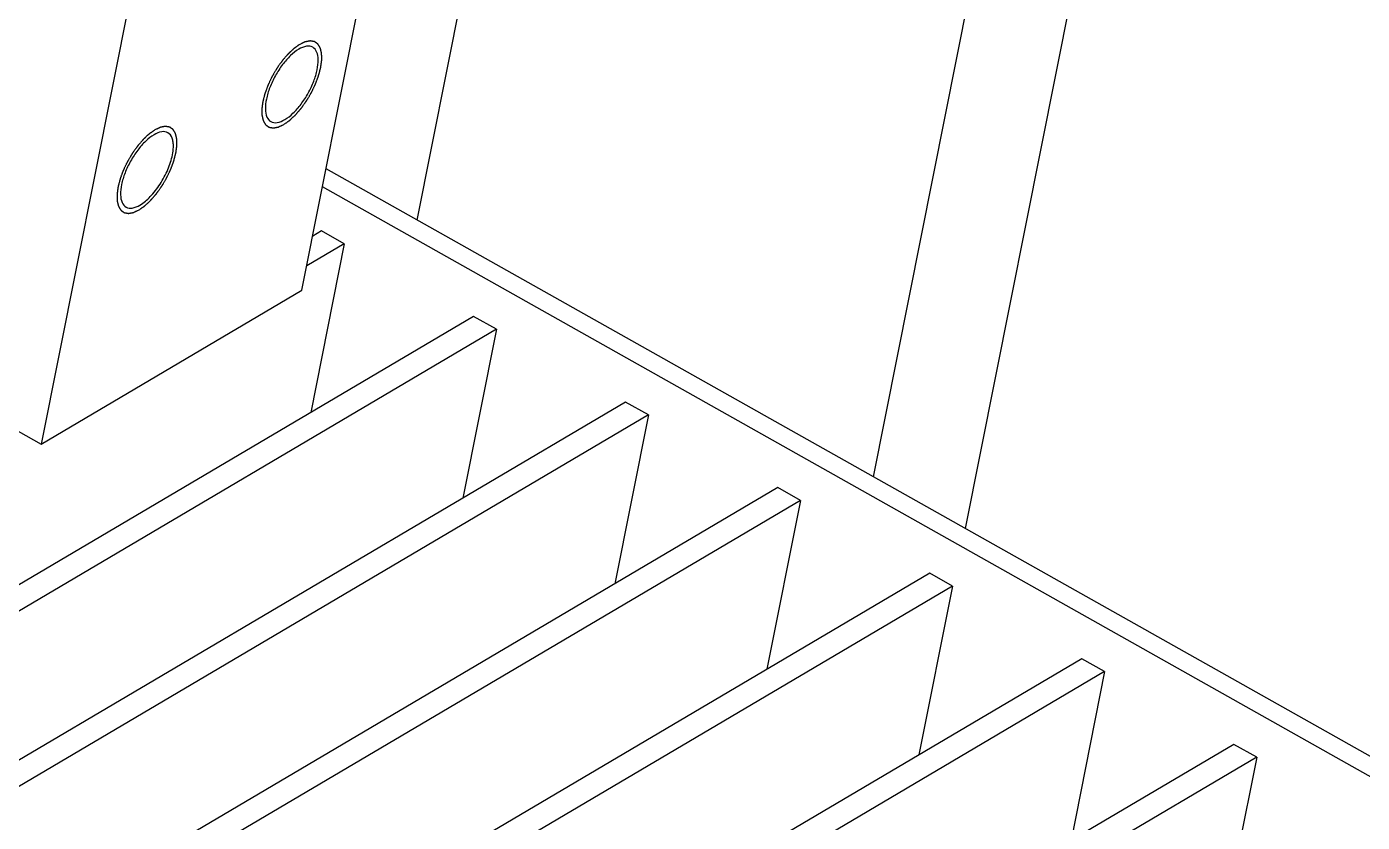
# Model space of a CAD drawing. Header units: inches. Extents: x -8900 to -5053, y -1814 to -15.
# Drawn here: x -5497.8 to -5325.5, y -384.9 to -282.3 of the extents above; entities that cross this region are included whole.
import ezdxf

# ---------------------------------------------------------------- set-up
doc = ezdxf.new("R2010")
doc.units = ezdxf.units.IN
doc.header["$LTSCALE"] = 2
doc.header["$MEASUREMENT"] = 0
doc.layers.add('02___PRT_ALL_AXES', color=7, linetype='Continuous')

msp = doc.modelspace()

# ---------------------------------------------------------------- linework, layer by layer
at = {"color": 7, "linetype": 'Continuous'}
for p, q in [((-5332.47, -124.43), (-5376.77, -347.01)), ((-5347.42, -133.24), (-5388.63, -340.34)), ((-5447.48, -307.24), (-5424.08, -189.67)), ((-5462.32, -316.29), (-5439.74, -202.82)), ((-5473.37, -222.65), (-5495.95, -336.12)), ((-5125.02, -488.59), (-5459.21, -300.65)), ((-5130.21, -488.26), (-5459.67, -302.97)), ((-5459.8, -308.63), (-5460.93, -309.3)), ((-5456.86, -310.29), (-5459.8, -308.63)), ((-5456.86, -310.29), (-5461.69, -313.14)), ((-5456.86, -310.29), (-5461.19, -332.05)), ((-5495.95, -336.12), (-5462.32, -316.29)), ((-5440.19, -319.66), (-5698.44, -471.93)), ((-5437.24, -321.32), (-5440.19, -319.66)), ((-5437.24, -321.32), (-5699.2, -475.77)), ((-5437.24, -321.32), (-5441.57, -343.08)), ((-5515.56, -325.09), (-5495.95, -336.12)), ((-5420.57, -330.7), (-5695.07, -492.54)), ((-5417.63, -332.35), (-5420.57, -330.7)), ((-5417.63, -332.35), (-5692.12, -494.19)), ((-5417.63, -332.35), (-5421.96, -354.11)), ((-5400.95, -341.73), (-5675.45, -503.57)), ((-5398.01, -343.38), (-5400.95, -341.73)), ((-5398.01, -343.38), (-5672.51, -505.22)), ((-5398.01, -343.38), (-5402.34, -365.14)), ((-5381.34, -352.76), (-5655.83, -514.6)), ((-5378.4, -354.41), (-5381.34, -352.76)), ((-5378.4, -354.41), (-5652.89, -516.26)), ((-5378.4, -354.41), (-5382.73, -376.17)), ((-5361.72, -363.79), (-5636.22, -525.63)), ((-5358.78, -365.45), (-5361.72, -363.79)), ((-5358.78, -365.45), (-5633.28, -527.29)), ((-5358.78, -365.45), (-5363.11, -387.21)), ((-5342.11, -374.82), (-5616.6, -536.66)), ((-5339.16, -376.48), (-5342.11, -374.82)), ((-5339.16, -376.48), (-5613.66, -538.32)), ((-5339.16, -376.48), (-5343.49, -398.24))]:
    msp.add_line(p, q, dxfattribs=at)
at = {"color": 2, "linetype": 'Continuous'}
for points in [[(-5464.66, -294.91), (-5464.6, -294.86), (-5464.51, -294.8), (-5464.38, -294.71), (-5464.29, -294.65), (-5464.21, -294.59), (-5464.15, -294.55), (-5464.1, -294.51), (-5464.06, -294.48), (-5464.02, -294.45), (-5463.99, -294.43), (-5463.97, -294.42), (-5463.95, -294.41), (-5463.94, -294.4), (-5463.93, -294.39), (-5463.92, -294.39), (-5463.92, -294.38), (-5463.92, -294.38), (-5463.91, -294.38), (-5463.91, -294.38), (-5463.9, -294.37), (-5463.89, -294.36), (-5463.88, -294.35), (-5463.87, -294.33), (-5463.85, -294.32), (-5463.81, -294.29), (-5463.78, -294.25), (-5463.73, -294.21), (-5463.68, -294.16), (-5463.62, -294.1), (-5463.54, -294.03), (-5463.46, -293.96), (-5463.4, -293.9), (-5463.35, -293.86), (-5463.3, -293.81), (-5463.26, -293.78), (-5463.23, -293.75), (-5463.21, -293.73), (-5463.2, -293.71), (-5463.18, -293.7), (-5463.17, -293.69), (-5463.17, -293.69), (-5463.16, -293.68), (-5463.16, -293.68), (-5463.16, -293.68), (-5463.15, -293.67), (-5463.15, -293.66), (-5463.14, -293.65), (-5463.13, -293.64), (-5463.11, -293.62), (-5463.09, -293.6), (-5463.06, -293.56), (-5463.02, -293.52), (-5462.98, -293.47), (-5462.93, -293.41), (-5462.87, -293.34), (-5462.79, -293.25), (-5462.72, -293.17), (-5462.65, -293.09), (-5462.61, -293.04), (-5462.56, -292.99), (-5462.52, -292.94), (-5462.49, -292.91), (-5462.47, -292.89), (-5462.46, -292.87), (-5462.45, -292.85), (-5462.44, -292.84), (-5462.43, -292.83), (-5462.42, -292.83), (-5462.42, -292.82), (-5462.41, -292.81), (-5462.4, -292.8), (-5462.39, -292.78), (-5462.38, -292.76), (-5462.36, -292.74), (-5462.33, -292.69), (-5462.29, -292.64), (-5462.25, -292.58), (-5462.2, -292.52), (-5462.14, -292.44), (-5462.07, -292.33), (-5461.98, -292.21), (-5461.91, -292.11), (-5461.85, -292.03), (-5461.81, -291.97), (-5461.79, -291.93), (-5461.76, -291.9), (-5461.75, -291.88), (-5461.73, -291.86), (-5461.73, -291.85), (-5461.72, -291.84), (-5461.71, -291.83), (-5461.71, -291.82), (-5461.7, -291.8), (-5461.68, -291.77), (-5461.66, -291.74), (-5461.64, -291.7), (-5461.6, -291.64), (-5461.55, -291.56), (-5461.49, -291.45), (-5461.41, -291.31), (-5461.33, -291.18), (-5461.27, -291.07), (-5461.22, -290.99), (-5461.19, -290.93), (-5461.16, -290.89), (-5461.14, -290.86), (-5461.12, -290.83), (-5461.11, -290.81), (-5461.11, -290.8), (-5461.1, -290.79), (-5461.1, -290.78), (-5461.09, -290.77), (-5461.08, -290.75), (-5461.07, -290.72), (-5461.05, -290.69), (-5461.03, -290.64), (-5461, -290.58), (-5460.96, -290.49), (-5460.91, -290.38), (-5460.84, -290.24), (-5460.78, -290.11), (-5460.72, -289.99), (-5460.68, -289.9), (-5460.65, -289.85), (-5460.63, -289.8), (-5460.61, -289.77), (-5460.6, -289.74), (-5460.59, -289.72), (-5460.58, -289.71), (-5460.58, -289.7), (-5460.58, -289.69), (-5460.57, -289.68), (-5460.57, -289.66), (-5460.56, -289.63), (-5460.54, -289.6), (-5460.53, -289.55), (-5460.5, -289.5), (-5460.47, -289.4), (-5460.43, -289.29), (-5460.38, -289.15), (-5460.34, -289.04), (-5460.3, -288.95), (-5460.28, -288.88), (-5460.25, -288.81), (-5460.23, -288.76), (-5460.21, -288.71), (-5460.2, -288.68), (-5460.19, -288.65), (-5460.18, -288.63), (-5460.18, -288.62), (-5460.18, -288.61), (-5460.17, -288.6), (-5460.17, -288.59), (-5460.17, -288.57), (-5460.16, -288.54), (-5460.15, -288.51), (-5460.14, -288.47), (-5460.12, -288.41), (-5460.11, -288.35), (-5460.09, -288.28), (-5460.07, -288.19), (-5460.04, -288.08), (-5460.01, -287.97), (-5459.99, -287.88), (-5459.97, -287.81), (-5459.95, -287.75), (-5459.94, -287.69), (-5459.93, -287.65), (-5459.92, -287.62), (-5459.91, -287.6), (-5459.91, -287.58), (-5459.9, -287.57), (-5459.9, -287.56), (-5459.9, -287.55), (-5459.9, -287.55), (-5459.9, -287.54), (-5459.9, -287.54), (-5459.9, -287.53), (-5459.9, -287.52), (-5459.89, -287.5), (-5459.89, -287.48), (-5459.89, -287.46), (-5459.88, -287.42), (-5459.88, -287.37), (-5459.87, -287.31), (-5459.86, -287.25), (-5459.85, -287.17), (-5459.84, -287.07), (-5459.82, -286.97), (-5459.81, -286.89), (-5459.8, -286.83), (-5459.8, -286.77), (-5459.79, -286.72), (-5459.78, -286.68), (-5459.78, -286.65), (-5459.78, -286.63), (-5459.78, -286.62), (-5459.77, -286.61), (-5459.77, -286.6), (-5459.77, -286.59), (-5459.77, -286.59), (-5459.77, -286.58), (-5459.77, -286.58), (-5459.77, -286.57), (-5459.77, -286.56), (-5459.77, -286.55), (-5459.77, -286.53), (-5459.77, -286.51), (-5459.77, -286.47), (-5459.77, -286.43), (-5459.78, -286.38), (-5459.78, -286.33), (-5459.78, -286.26), (-5459.78, -286.17), (-5459.78, -286.08), (-5459.78, -286.01), (-5459.79, -285.96), (-5459.79, -285.91), (-5459.79, -285.86), (-5459.79, -285.83), (-5459.79, -285.81), (-5459.79, -285.79), (-5459.79, -285.77), (-5459.79, -285.76), (-5459.79, -285.76), (-5459.79, -285.75), (-5459.79, -285.75), (-5459.79, -285.75), (-5459.79, -285.74), (-5459.79, -285.74), (-5459.8, -285.73), (-5459.8, -285.72), (-5459.8, -285.7), (-5459.81, -285.68), (-5459.81, -285.66), (-5459.82, -285.62), (-5459.83, -285.58), (-5459.84, -285.53), (-5459.86, -285.48), (-5459.87, -285.41), (-5459.89, -285.33), (-5459.9, -285.28), (-5459.91, -285.23), (-5459.92, -285.19), (-5459.93, -285.15), (-5459.94, -285.13), (-5459.94, -285.11), (-5459.95, -285.09), (-5459.95, -285.08), (-5459.95, -285.07), (-5459.95, -285.07), (-5459.96, -285.06), (-5459.96, -285.06), (-5459.96, -285.06), (-5459.96, -285.06), (-5459.96, -285.05), (-5459.97, -285.05), (-5459.97, -285.04), (-5459.98, -285.03), (-5459.98, -285.01), (-5460, -284.99), (-5460.01, -284.96), (-5460.03, -284.93), (-5460.05, -284.9), (-5460.08, -284.86), (-5460.11, -284.8), (-5460.14, -284.75), (-5460.17, -284.71), (-5460.19, -284.67), (-5460.21, -284.64), (-5460.23, -284.62), (-5460.24, -284.59), (-5460.25, -284.58), (-5460.25, -284.57), (-5460.26, -284.56), (-5460.26, -284.56), (-5460.27, -284.55), (-5460.27, -284.55), (-5460.27, -284.55), (-5460.27, -284.54), (-5460.27, -284.54), (-5460.28, -284.54), (-5460.28, -284.54), (-5460.29, -284.53), (-5460.3, -284.53), (-5460.31, -284.52), (-5460.33, -284.5), (-5460.35, -284.49), (-5460.38, -284.47), (-5460.4, -284.45), (-5460.44, -284.42), (-5460.49, -284.39), (-5460.53, -284.36), (-5460.57, -284.33), (-5460.6, -284.32), (-5460.62, -284.3), (-5460.65, -284.28), (-5460.66, -284.27), (-5460.67, -284.26), (-5460.68, -284.25), (-5460.69, -284.25), (-5460.7, -284.24), (-5460.7, -284.24), (-5460.7, -284.24), (-5460.7, -284.24), (-5460.71, -284.24), (-5460.71, -284.24), (-5460.71, -284.24), (-5460.72, -284.24), (-5460.73, -284.23), (-5460.74, -284.23), (-5460.76, -284.23), (-5460.78, -284.23), (-5460.81, -284.22), (-5460.84, -284.21), (-5460.88, -284.21), (-5460.92, -284.2), (-5460.98, -284.19), (-5461.04, -284.18), (-5461.08, -284.17), (-5461.12, -284.17), (-5461.15, -284.16), (-5461.18, -284.16), (-5461.2, -284.15), (-5461.22, -284.15), (-5461.23, -284.15), (-5461.24, -284.15), (-5461.24, -284.14), (-5461.25, -284.14), (-5461.25, -284.14), (-5461.25, -284.14), (-5461.25, -284.14), (-5461.26, -284.14), (-5461.26, -284.14), (-5461.27, -284.15), (-5461.28, -284.15), (-5461.3, -284.15), (-5461.31, -284.15), (-5461.34, -284.16), (-5461.37, -284.16), (-5461.41, -284.17), (-5461.45, -284.18), (-5461.51, -284.19), (-5461.57, -284.2), (-5461.64, -284.21), (-5461.69, -284.22), (-5461.73, -284.23), (-5461.77, -284.24), (-5461.8, -284.24), (-5461.83, -284.25), (-5461.85, -284.25), (-5461.86, -284.25), (-5461.87, -284.26), (-5461.88, -284.26), (-5461.89, -284.26), (-5461.89, -284.26), (-5461.89, -284.26), (-5461.89, -284.26), (-5461.9, -284.26), (-5461.9, -284.27), (-5461.91, -284.27), (-5461.92, -284.27), (-5461.94, -284.28), (-5461.96, -284.29), (-5461.99, -284.3), (-5462.03, -284.32), (-5462.07, -284.34), (-5462.12, -284.36), (-5462.18, -284.39), (-5462.25, -284.43), (-5462.34, -284.47), (-5462.46, -284.52), (-5462.55, -284.57), (-5462.61, -284.59)], [(-5462.61, -284.59), (-5462.67, -284.64), (-5462.76, -284.7), (-5462.89, -284.79), (-5462.98, -284.86), (-5463.06, -284.91), (-5463.12, -284.95), (-5463.17, -284.99), (-5463.21, -285.02), (-5463.25, -285.05), (-5463.28, -285.07), (-5463.3, -285.08), (-5463.32, -285.09), (-5463.33, -285.1), (-5463.34, -285.11), (-5463.35, -285.11), (-5463.35, -285.12), (-5463.35, -285.12), (-5463.36, -285.12), (-5463.36, -285.13), (-5463.37, -285.13), (-5463.38, -285.14), (-5463.39, -285.15), (-5463.41, -285.17), (-5463.43, -285.18), (-5463.46, -285.21), (-5463.5, -285.25), (-5463.54, -285.29), (-5463.59, -285.34), (-5463.65, -285.4), (-5463.73, -285.47), (-5463.81, -285.54), (-5463.87, -285.6), (-5463.92, -285.65), (-5463.97, -285.69), (-5464.01, -285.73), (-5464.04, -285.76), (-5464.06, -285.77), (-5464.08, -285.79), (-5464.09, -285.8), (-5464.1, -285.81), (-5464.1, -285.82), (-5464.11, -285.82), (-5464.11, -285.82), (-5464.11, -285.82), (-5464.12, -285.83), (-5464.12, -285.84), (-5464.13, -285.85), (-5464.15, -285.86), (-5464.16, -285.88), (-5464.18, -285.9), (-5464.21, -285.94), (-5464.25, -285.98), (-5464.3, -286.03), (-5464.34, -286.09), (-5464.4, -286.16), (-5464.48, -286.25), (-5464.56, -286.34), (-5464.62, -286.41), (-5464.66, -286.46), (-5464.71, -286.51), (-5464.75, -286.56), (-5464.78, -286.59), (-5464.8, -286.62), (-5464.81, -286.63), (-5464.83, -286.65), (-5464.84, -286.66), (-5464.84, -286.67), (-5464.85, -286.67), (-5464.85, -286.68), (-5464.86, -286.69), (-5464.87, -286.7), (-5464.88, -286.72), (-5464.9, -286.74), (-5464.91, -286.77), (-5464.94, -286.81), (-5464.98, -286.86), (-5465.02, -286.92), (-5465.07, -286.98), (-5465.13, -287.06), (-5465.2, -287.17), (-5465.29, -287.29), (-5465.36, -287.39), (-5465.42, -287.48), (-5465.46, -287.53), (-5465.49, -287.57), (-5465.51, -287.6), (-5465.53, -287.63), (-5465.54, -287.64), (-5465.55, -287.65), (-5465.55, -287.66), (-5465.56, -287.67), (-5465.56, -287.68), (-5465.57, -287.7), (-5465.59, -287.73), (-5465.61, -287.76), (-5465.64, -287.8), (-5465.67, -287.86), (-5465.72, -287.95), (-5465.78, -288.06), (-5465.86, -288.19), (-5465.94, -288.32), (-5466, -288.43), (-5466.05, -288.51), (-5466.09, -288.57), (-5466.11, -288.61), (-5466.13, -288.65), (-5466.15, -288.67), (-5466.16, -288.69), (-5466.16, -288.7), (-5466.17, -288.71), (-5466.17, -288.72), (-5466.18, -288.73), (-5466.19, -288.75), (-5466.2, -288.78), (-5466.22, -288.81), (-5466.24, -288.86), (-5466.27, -288.92), (-5466.31, -289.01), (-5466.36, -289.12), (-5466.43, -289.26), (-5466.5, -289.39), (-5466.55, -289.51), (-5466.59, -289.6), (-5466.62, -289.65), (-5466.64, -289.7), (-5466.66, -289.73), (-5466.67, -289.76), (-5466.68, -289.78), (-5466.69, -289.79), (-5466.69, -289.8), (-5466.69, -289.81), (-5466.7, -289.82), (-5466.71, -289.84), (-5466.72, -289.87), (-5466.73, -289.9), (-5466.75, -289.95), (-5466.77, -290.01), (-5466.8, -290.1), (-5466.84, -290.21), (-5466.89, -290.35), (-5466.94, -290.46), (-5466.97, -290.55), (-5466.99, -290.62), (-5467.02, -290.69), (-5467.04, -290.74), (-5467.06, -290.79), (-5467.07, -290.82), (-5467.08, -290.85), (-5467.09, -290.87), (-5467.09, -290.88), (-5467.1, -290.89), (-5467.1, -290.9), (-5467.1, -290.91), (-5467.11, -290.93), (-5467.11, -290.96), (-5467.12, -290.99), (-5467.13, -291.03), (-5467.15, -291.09), (-5467.16, -291.16), (-5467.18, -291.22), (-5467.2, -291.31), (-5467.23, -291.42), (-5467.26, -291.53), (-5467.29, -291.62), (-5467.3, -291.69), (-5467.32, -291.75), (-5467.33, -291.81), (-5467.35, -291.85), (-5467.35, -291.88), (-5467.36, -291.9), (-5467.36, -291.92), (-5467.37, -291.93), (-5467.37, -291.94), (-5467.37, -291.95), (-5467.37, -291.95), (-5467.37, -291.96), (-5467.37, -291.96), (-5467.37, -291.97), (-5467.38, -291.98), (-5467.38, -292), (-5467.38, -292.02), (-5467.38, -292.04), (-5467.39, -292.08), (-5467.4, -292.13), (-5467.4, -292.19), (-5467.41, -292.25), (-5467.42, -292.33), (-5467.44, -292.43), (-5467.45, -292.53), (-5467.46, -292.61), (-5467.47, -292.67), (-5467.48, -292.73), (-5467.48, -292.78), (-5467.49, -292.82), (-5467.49, -292.85), (-5467.49, -292.87), (-5467.5, -292.88), (-5467.5, -292.9), (-5467.5, -292.9), (-5467.5, -292.91), (-5467.5, -292.91), (-5467.5, -292.92), (-5467.5, -292.92), (-5467.5, -292.93), (-5467.5, -292.94), (-5467.5, -292.95), (-5467.5, -292.97), (-5467.5, -292.99), (-5467.5, -293.03), (-5467.5, -293.07), (-5467.5, -293.12), (-5467.49, -293.18), (-5467.49, -293.25), (-5467.49, -293.33), (-5467.49, -293.42), (-5467.49, -293.49), (-5467.49, -293.54), (-5467.48, -293.6), (-5467.48, -293.64), (-5467.48, -293.67), (-5467.48, -293.7), (-5467.48, -293.71), (-5467.48, -293.73), (-5467.48, -293.74), (-5467.48, -293.75), (-5467.48, -293.75), (-5467.48, -293.75), (-5467.48, -293.76), (-5467.48, -293.76), (-5467.48, -293.77), (-5467.48, -293.77), (-5467.47, -293.79), (-5467.47, -293.8), (-5467.47, -293.82), (-5467.46, -293.85), (-5467.45, -293.88), (-5467.44, -293.92), (-5467.43, -293.97), (-5467.42, -294.02), (-5467.4, -294.1), (-5467.38, -294.17), (-5467.37, -294.23), (-5467.36, -294.27), (-5467.35, -294.31), (-5467.34, -294.35), (-5467.33, -294.38), (-5467.33, -294.39), (-5467.32, -294.41), (-5467.32, -294.42), (-5467.32, -294.43), (-5467.32, -294.43), (-5467.32, -294.44), (-5467.32, -294.44), (-5467.31, -294.44), (-5467.31, -294.44), (-5467.31, -294.45), (-5467.31, -294.46), (-5467.3, -294.46), (-5467.29, -294.47), (-5467.29, -294.49), (-5467.27, -294.51), (-5467.26, -294.54), (-5467.24, -294.57), (-5467.22, -294.6), (-5467.19, -294.64), (-5467.16, -294.7), (-5467.13, -294.75), (-5467.1, -294.79), (-5467.08, -294.83), (-5467.06, -294.86), (-5467.05, -294.89), (-5467.03, -294.91), (-5467.02, -294.92), (-5467.02, -294.93), (-5467.01, -294.94), (-5467.01, -294.95), (-5467.01, -294.95), (-5467, -294.95), (-5467, -294.96), (-5467, -294.96), (-5467, -294.96), (-5467, -294.96), (-5466.99, -294.97), (-5466.98, -294.97), (-5466.97, -294.98), (-5466.96, -294.98), (-5466.94, -295), (-5466.92, -295.01), (-5466.89, -295.03), (-5466.87, -295.05), (-5466.83, -295.08), (-5466.79, -295.11), (-5466.74, -295.14), (-5466.7, -295.17), (-5466.68, -295.19), (-5466.65, -295.2), (-5466.63, -295.22), (-5466.61, -295.23), (-5466.6, -295.24), (-5466.59, -295.25), (-5466.58, -295.25), (-5466.58, -295.26), (-5466.57, -295.26), (-5466.57, -295.26), (-5466.57, -295.26), (-5466.57, -295.26), (-5466.56, -295.26), (-5466.56, -295.26), (-5466.55, -295.27), (-5466.54, -295.27), (-5466.53, -295.27), (-5466.52, -295.27), (-5466.49, -295.28), (-5466.46, -295.28), (-5466.43, -295.29), (-5466.4, -295.29), (-5466.35, -295.3), (-5466.29, -295.31), (-5466.24, -295.32), (-5466.19, -295.33), (-5466.16, -295.33), (-5466.12, -295.34), (-5466.09, -295.35), (-5466.07, -295.35), (-5466.06, -295.35), (-5466.04, -295.35), (-5466.04, -295.36), (-5466.03, -295.36), (-5466.02, -295.36), (-5466.02, -295.36), (-5466.02, -295.36), (-5466.02, -295.36), (-5466.01, -295.36), (-5466.01, -295.36), (-5466, -295.36), (-5465.99, -295.35), (-5465.98, -295.35), (-5465.96, -295.35), (-5465.93, -295.34), (-5465.9, -295.34), (-5465.86, -295.33), (-5465.82, -295.32), (-5465.77, -295.31), (-5465.7, -295.3), (-5465.63, -295.29), (-5465.58, -295.28), (-5465.54, -295.27), (-5465.5, -295.26), (-5465.47, -295.26), (-5465.44, -295.25), (-5465.42, -295.25), (-5465.41, -295.25), (-5465.4, -295.25), (-5465.39, -295.24), (-5465.39, -295.24), (-5465.38, -295.24), (-5465.38, -295.24), (-5465.38, -295.24), (-5465.37, -295.24), (-5465.37, -295.24), (-5465.36, -295.23), (-5465.35, -295.23), (-5465.33, -295.22), (-5465.31, -295.21), (-5465.28, -295.2), (-5465.25, -295.18), (-5465.2, -295.16), (-5465.16, -295.14), (-5465.1, -295.11), (-5465.02, -295.08), (-5464.93, -295.03), (-5464.81, -294.98), (-5464.72, -294.94), (-5464.66, -294.91)], [(-5481.29, -295.61), (-5481.35, -295.65), (-5481.45, -295.72), (-5481.57, -295.8), (-5481.66, -295.87), (-5481.74, -295.93), (-5481.8, -295.97), (-5481.85, -296), (-5481.9, -296.03), (-5481.94, -296.06), (-5481.97, -296.08), (-5481.99, -296.1), (-5482, -296.11), (-5482.01, -296.12), (-5482.02, -296.12), (-5482.03, -296.13), (-5482.03, -296.13), (-5482.04, -296.13), (-5482.04, -296.14), (-5482.04, -296.14), (-5482.05, -296.15), (-5482.06, -296.16), (-5482.07, -296.17), (-5482.09, -296.18), (-5482.11, -296.2), (-5482.14, -296.23), (-5482.18, -296.27), (-5482.23, -296.31), (-5482.27, -296.35), (-5482.34, -296.41), (-5482.41, -296.48), (-5482.49, -296.56), (-5482.56, -296.62), (-5482.6, -296.66), (-5482.65, -296.7), (-5482.69, -296.74), (-5482.72, -296.77), (-5482.74, -296.79), (-5482.76, -296.8), (-5482.77, -296.81), (-5482.78, -296.82), (-5482.79, -296.83), (-5482.79, -296.83), (-5482.79, -296.84), (-5482.79, -296.84), (-5482.8, -296.84), (-5482.81, -296.85), (-5482.82, -296.86), (-5482.83, -296.88), (-5482.84, -296.89), (-5482.86, -296.92), (-5482.89, -296.95), (-5482.93, -297), (-5482.98, -297.05), (-5483.02, -297.1), (-5483.08, -297.17), (-5483.16, -297.26), (-5483.24, -297.35), (-5483.3, -297.42), (-5483.35, -297.48), (-5483.39, -297.53), (-5483.43, -297.57), (-5483.46, -297.61), (-5483.48, -297.63), (-5483.5, -297.65), (-5483.51, -297.66), (-5483.52, -297.67), (-5483.52, -297.68), (-5483.53, -297.69), (-5483.54, -297.7), (-5483.54, -297.71), (-5483.55, -297.72), (-5483.56, -297.73), (-5483.58, -297.76), (-5483.6, -297.78), (-5483.63, -297.82), (-5483.66, -297.87), (-5483.71, -297.94), (-5483.75, -298), (-5483.81, -298.08), (-5483.88, -298.18), (-5483.97, -298.31), (-5484.04, -298.41), (-5484.1, -298.49), (-5484.14, -298.54), (-5484.17, -298.58), (-5484.19, -298.61), (-5484.21, -298.64), (-5484.22, -298.66), (-5484.23, -298.67), (-5484.23, -298.68), (-5484.24, -298.68), (-5484.24, -298.69), (-5484.26, -298.71), (-5484.27, -298.74), (-5484.29, -298.77), (-5484.32, -298.82), (-5484.35, -298.87), (-5484.4, -298.96), (-5484.46, -299.07), (-5484.54, -299.2), (-5484.62, -299.33), (-5484.68, -299.44), (-5484.74, -299.53), (-5484.77, -299.58), (-5484.79, -299.63), (-5484.81, -299.66), (-5484.83, -299.69), (-5484.84, -299.71), (-5484.85, -299.72), (-5484.85, -299.73), (-5484.86, -299.74), (-5484.86, -299.75), (-5484.87, -299.77), (-5484.88, -299.79), (-5484.9, -299.83), (-5484.92, -299.87), (-5484.95, -299.93), (-5484.99, -300.02), (-5485.05, -300.14), (-5485.11, -300.27), (-5485.18, -300.41), (-5485.23, -300.52), (-5485.27, -300.61), (-5485.3, -300.67), (-5485.32, -300.71), (-5485.34, -300.75), (-5485.35, -300.78), (-5485.36, -300.8), (-5485.37, -300.81), (-5485.37, -300.82), (-5485.38, -300.83), (-5485.38, -300.84), (-5485.39, -300.86), (-5485.4, -300.88), (-5485.41, -300.92), (-5485.43, -300.96), (-5485.45, -301.02), (-5485.48, -301.11), (-5485.52, -301.22), (-5485.57, -301.36), (-5485.62, -301.47), (-5485.65, -301.57), (-5485.68, -301.63), (-5485.7, -301.7), (-5485.72, -301.76), (-5485.74, -301.8), (-5485.75, -301.84), (-5485.76, -301.87), (-5485.77, -301.89), (-5485.77, -301.9), (-5485.78, -301.91), (-5485.78, -301.91), (-5485.78, -301.92), (-5485.79, -301.94), (-5485.79, -301.97), (-5485.8, -302), (-5485.81, -302.05), (-5485.83, -302.1), (-5485.85, -302.17), (-5485.86, -302.24), (-5485.89, -302.33), (-5485.92, -302.44), (-5485.94, -302.55), (-5485.97, -302.64), (-5485.98, -302.7), (-5486, -302.77), (-5486.02, -302.82), (-5486.03, -302.87), (-5486.03, -302.9), (-5486.04, -302.92), (-5486.04, -302.93), (-5486.05, -302.95), (-5486.05, -302.96), (-5486.05, -302.96), (-5486.05, -302.97), (-5486.05, -302.97), (-5486.05, -302.98), (-5486.06, -302.99), (-5486.06, -303), (-5486.06, -303.01), (-5486.06, -303.03), (-5486.07, -303.06), (-5486.07, -303.1), (-5486.08, -303.15), (-5486.09, -303.21), (-5486.09, -303.27), (-5486.1, -303.35), (-5486.12, -303.45), (-5486.13, -303.55), (-5486.14, -303.63), (-5486.15, -303.69), (-5486.16, -303.75), (-5486.16, -303.8), (-5486.17, -303.84), (-5486.17, -303.86), (-5486.18, -303.88), (-5486.18, -303.9), (-5486.18, -303.91), (-5486.18, -303.92), (-5486.18, -303.92), (-5486.18, -303.93), (-5486.18, -303.93), (-5486.18, -303.94), (-5486.18, -303.94), (-5486.18, -303.95), (-5486.18, -303.97), (-5486.18, -303.98), (-5486.18, -304.01), (-5486.18, -304.04), (-5486.18, -304.09), (-5486.18, -304.14), (-5486.18, -304.19), (-5486.17, -304.26), (-5486.17, -304.35), (-5486.17, -304.44), (-5486.17, -304.51), (-5486.17, -304.56), (-5486.17, -304.61), (-5486.17, -304.65), (-5486.16, -304.69), (-5486.16, -304.71), (-5486.16, -304.73), (-5486.16, -304.74), (-5486.16, -304.75), (-5486.16, -304.76), (-5486.16, -304.76), (-5486.16, -304.77), (-5486.16, -304.77), (-5486.16, -304.77), (-5486.16, -304.78), (-5486.16, -304.79), (-5486.15, -304.8), (-5486.15, -304.81), (-5486.15, -304.83), (-5486.14, -304.86), (-5486.13, -304.9), (-5486.12, -304.94), (-5486.11, -304.98), (-5486.1, -305.04), (-5486.08, -305.11), (-5486.06, -305.18), (-5486.05, -305.24), (-5486.04, -305.28), (-5486.03, -305.33), (-5486.02, -305.36), (-5486.01, -305.39), (-5486.01, -305.41), (-5486.01, -305.42), (-5486, -305.43), (-5486, -305.44), (-5486, -305.45), (-5486, -305.45), (-5486, -305.45), (-5486, -305.46), (-5485.99, -305.46), (-5485.99, -305.46), (-5485.99, -305.47), (-5485.98, -305.48), (-5485.98, -305.49), (-5485.97, -305.5), (-5485.95, -305.52), (-5485.94, -305.55), (-5485.92, -305.58), (-5485.9, -305.62), (-5485.87, -305.66), (-5485.84, -305.71), (-5485.81, -305.77), (-5485.78, -305.81), (-5485.76, -305.84), (-5485.74, -305.87), (-5485.73, -305.9), (-5485.71, -305.92), (-5485.71, -305.94), (-5485.7, -305.95), (-5485.69, -305.95), (-5485.69, -305.96), (-5485.69, -305.97), (-5485.69, -305.97), (-5485.69, -305.97), (-5485.68, -305.97), (-5485.68, -305.97), (-5485.68, -305.98), (-5485.67, -305.98), (-5485.66, -305.98), (-5485.66, -305.99), (-5485.64, -306), (-5485.63, -306.01), (-5485.6, -306.03), (-5485.58, -306.05), (-5485.55, -306.07), (-5485.51, -306.09), (-5485.47, -306.12), (-5485.42, -306.16), (-5485.39, -306.18), (-5485.36, -306.2), (-5485.33, -306.22), (-5485.31, -306.24), (-5485.29, -306.25), (-5485.28, -306.26), (-5485.27, -306.26), (-5485.26, -306.27), (-5485.26, -306.27), (-5485.25, -306.27), (-5485.25, -306.28), (-5485.25, -306.28), (-5485.25, -306.28), (-5485.24, -306.28), (-5485.24, -306.28), (-5485.23, -306.28), (-5485.22, -306.28), (-5485.21, -306.28), (-5485.2, -306.29), (-5485.17, -306.29), (-5485.15, -306.29), (-5485.11, -306.3), (-5485.08, -306.31), (-5485.03, -306.32), (-5484.97, -306.33), (-5484.92, -306.34), (-5484.87, -306.34), (-5484.84, -306.35), (-5484.8, -306.36), (-5484.77, -306.36), (-5484.75, -306.36), (-5484.74, -306.37), (-5484.73, -306.37), (-5484.72, -306.37), (-5484.71, -306.37), (-5484.71, -306.37), (-5484.7, -306.37), (-5484.7, -306.37), (-5484.7, -306.37), (-5484.69, -306.37), (-5484.69, -306.37), (-5484.68, -306.37), (-5484.67, -306.37), (-5484.66, -306.37), (-5484.64, -306.36), (-5484.61, -306.36), (-5484.58, -306.35), (-5484.54, -306.34), (-5484.5, -306.34), (-5484.45, -306.33), (-5484.38, -306.32), (-5484.31, -306.3), (-5484.26, -306.29), (-5484.22, -306.29), (-5484.18, -306.28), (-5484.15, -306.27), (-5484.12, -306.27), (-5484.11, -306.26), (-5484.09, -306.26), (-5484.08, -306.26), (-5484.07, -306.26), (-5484.07, -306.26), (-5484.06, -306.26), (-5484.06, -306.26), (-5484.06, -306.26), (-5484.06, -306.25), (-5484.05, -306.25), (-5484.04, -306.25), (-5484.03, -306.24), (-5484.01, -306.23), (-5483.99, -306.23), (-5483.96, -306.21), (-5483.93, -306.19), (-5483.88, -306.17), (-5483.84, -306.15), (-5483.78, -306.12), (-5483.7, -306.09), (-5483.61, -306.05), (-5483.49, -305.99), (-5483.4, -305.95), (-5483.34, -305.92)], [(-5483.34, -305.92), (-5483.28, -305.88), (-5483.19, -305.81), (-5483.06, -305.73), (-5482.97, -305.66), (-5482.89, -305.61), (-5482.83, -305.56), (-5482.78, -305.53), (-5482.74, -305.5), (-5482.7, -305.47), (-5482.67, -305.45), (-5482.65, -305.43), (-5482.63, -305.42), (-5482.62, -305.41), (-5482.61, -305.41), (-5482.61, -305.4), (-5482.6, -305.4), (-5482.6, -305.4), (-5482.6, -305.39), (-5482.59, -305.39), (-5482.58, -305.38), (-5482.57, -305.38), (-5482.56, -305.36), (-5482.55, -305.35), (-5482.53, -305.33), (-5482.5, -305.3), (-5482.46, -305.27), (-5482.41, -305.22), (-5482.36, -305.18), (-5482.3, -305.12), (-5482.22, -305.05), (-5482.14, -304.97), (-5482.08, -304.91), (-5482.03, -304.87), (-5481.98, -304.83), (-5481.94, -304.79), (-5481.91, -304.76), (-5481.89, -304.74), (-5481.88, -304.73), (-5481.87, -304.72), (-5481.86, -304.71), (-5481.85, -304.7), (-5481.85, -304.7), (-5481.84, -304.69), (-5481.84, -304.69), (-5481.84, -304.69), (-5481.83, -304.68), (-5481.82, -304.67), (-5481.81, -304.65), (-5481.79, -304.64), (-5481.77, -304.61), (-5481.74, -304.58), (-5481.7, -304.53), (-5481.66, -304.48), (-5481.61, -304.43), (-5481.55, -304.36), (-5481.47, -304.27), (-5481.4, -304.18), (-5481.34, -304.11), (-5481.29, -304.06), (-5481.24, -304), (-5481.2, -303.96), (-5481.17, -303.92), (-5481.15, -303.9), (-5481.14, -303.88), (-5481.13, -303.87), (-5481.12, -303.86), (-5481.11, -303.85), (-5481.1, -303.84), (-5481.1, -303.83), (-5481.09, -303.82), (-5481.08, -303.81), (-5481.07, -303.8), (-5481.06, -303.78), (-5481.04, -303.75), (-5481.01, -303.71), (-5480.97, -303.66), (-5480.93, -303.6), (-5480.88, -303.53), (-5480.83, -303.45), (-5480.75, -303.35), (-5480.66, -303.23), (-5480.59, -303.12), (-5480.53, -303.04), (-5480.5, -302.99), (-5480.47, -302.95), (-5480.45, -302.92), (-5480.43, -302.89), (-5480.41, -302.87), (-5480.41, -302.86), (-5480.4, -302.85), (-5480.4, -302.85), (-5480.39, -302.84), (-5480.38, -302.82), (-5480.36, -302.79), (-5480.34, -302.76), (-5480.32, -302.71), (-5480.29, -302.66), (-5480.23, -302.57), (-5480.17, -302.46), (-5480.09, -302.33), (-5480.02, -302.2), (-5479.95, -302.09), (-5479.9, -302), (-5479.87, -301.95), (-5479.84, -301.9), (-5479.82, -301.87), (-5479.81, -301.84), (-5479.79, -301.82), (-5479.79, -301.81), (-5479.78, -301.8), (-5479.78, -301.8), (-5479.77, -301.78), (-5479.76, -301.76), (-5479.75, -301.74), (-5479.73, -301.7), (-5479.71, -301.66), (-5479.69, -301.6), (-5479.64, -301.51), (-5479.59, -301.4), (-5479.52, -301.26), (-5479.46, -301.12), (-5479.4, -301.01), (-5479.36, -300.92), (-5479.33, -300.86), (-5479.31, -300.82), (-5479.29, -300.78), (-5479.28, -300.75), (-5479.27, -300.73), (-5479.27, -300.72), (-5479.26, -300.71), (-5479.26, -300.71), (-5479.25, -300.69), (-5479.25, -300.67), (-5479.24, -300.65), (-5479.22, -300.61), (-5479.21, -300.57), (-5479.19, -300.51), (-5479.15, -300.42), (-5479.11, -300.31), (-5479.06, -300.17), (-5479.02, -300.06), (-5478.98, -299.97), (-5478.96, -299.9), (-5478.93, -299.83), (-5478.91, -299.77), (-5478.9, -299.73), (-5478.88, -299.69), (-5478.87, -299.66), (-5478.86, -299.65), (-5478.86, -299.63), (-5478.86, -299.63), (-5478.86, -299.62), (-5478.85, -299.61), (-5478.85, -299.59), (-5478.84, -299.56), (-5478.83, -299.53), (-5478.82, -299.48), (-5478.81, -299.43), (-5478.79, -299.36), (-5478.77, -299.29), (-5478.75, -299.2), (-5478.72, -299.09), (-5478.69, -298.98), (-5478.67, -298.89), (-5478.65, -298.83), (-5478.63, -298.76), (-5478.62, -298.71), (-5478.61, -298.66), (-5478.6, -298.63), (-5478.59, -298.61), (-5478.59, -298.6), (-5478.59, -298.58), (-5478.58, -298.57), (-5478.58, -298.57), (-5478.58, -298.56), (-5478.58, -298.56), (-5478.58, -298.55), (-5478.58, -298.54), (-5478.58, -298.53), (-5478.57, -298.52), (-5478.57, -298.5), (-5478.57, -298.47), (-5478.56, -298.43), (-5478.56, -298.38), (-5478.55, -298.32), (-5478.54, -298.26), (-5478.53, -298.18), (-5478.52, -298.08), (-5478.5, -297.98), (-5478.49, -297.9), (-5478.48, -297.84), (-5478.48, -297.78), (-5478.47, -297.73), (-5478.46, -297.69), (-5478.46, -297.67), (-5478.46, -297.65), (-5478.46, -297.63), (-5478.46, -297.62), (-5478.45, -297.61), (-5478.45, -297.61), (-5478.45, -297.6), (-5478.45, -297.6), (-5478.45, -297.59), (-5478.45, -297.59), (-5478.45, -297.58), (-5478.45, -297.56), (-5478.45, -297.55), (-5478.45, -297.52), (-5478.46, -297.49), (-5478.46, -297.45), (-5478.46, -297.39), (-5478.46, -297.34), (-5478.46, -297.27), (-5478.46, -297.18), (-5478.46, -297.1), (-5478.47, -297.03), (-5478.47, -296.97), (-5478.47, -296.92), (-5478.47, -296.88), (-5478.47, -296.84), (-5478.47, -296.82), (-5478.47, -296.8), (-5478.47, -296.79), (-5478.47, -296.78), (-5478.47, -296.77), (-5478.47, -296.77), (-5478.47, -296.76), (-5478.47, -296.76), (-5478.47, -296.76), (-5478.47, -296.75), (-5478.48, -296.74), (-5478.48, -296.73), (-5478.48, -296.72), (-5478.49, -296.7), (-5478.49, -296.67), (-5478.5, -296.63), (-5478.51, -296.59), (-5478.52, -296.55), (-5478.54, -296.49), (-5478.55, -296.42), (-5478.57, -296.35), (-5478.59, -296.29), (-5478.6, -296.25), (-5478.61, -296.2), (-5478.61, -296.17), (-5478.62, -296.14), (-5478.63, -296.12), (-5478.63, -296.11), (-5478.63, -296.1), (-5478.63, -296.09), (-5478.64, -296.08), (-5478.64, -296.08), (-5478.64, -296.08), (-5478.64, -296.07), (-5478.64, -296.07), (-5478.64, -296.07), (-5478.65, -296.06), (-5478.65, -296.05), (-5478.66, -296.04), (-5478.67, -296.03), (-5478.68, -296.01), (-5478.7, -295.98), (-5478.72, -295.95), (-5478.73, -295.91), (-5478.76, -295.87), (-5478.79, -295.82), (-5478.83, -295.76), (-5478.85, -295.72), (-5478.87, -295.69), (-5478.89, -295.66), (-5478.91, -295.63), (-5478.92, -295.61), (-5478.93, -295.6), (-5478.93, -295.58), (-5478.94, -295.58), (-5478.94, -295.57), (-5478.95, -295.57), (-5478.95, -295.56), (-5478.95, -295.56), (-5478.95, -295.56), (-5478.95, -295.56), (-5478.96, -295.55), (-5478.96, -295.55), (-5478.97, -295.55), (-5478.98, -295.54), (-5478.99, -295.53), (-5479.01, -295.52), (-5479.03, -295.5), (-5479.06, -295.48), (-5479.09, -295.46), (-5479.12, -295.44), (-5479.17, -295.41), (-5479.21, -295.38), (-5479.25, -295.35), (-5479.28, -295.33), (-5479.3, -295.31), (-5479.33, -295.3), (-5479.34, -295.28), (-5479.36, -295.27), (-5479.37, -295.27), (-5479.37, -295.26), (-5479.38, -295.26), (-5479.38, -295.26), (-5479.38, -295.25), (-5479.39, -295.25), (-5479.39, -295.25), (-5479.39, -295.25), (-5479.4, -295.25), (-5479.4, -295.25), (-5479.41, -295.25), (-5479.42, -295.25), (-5479.44, -295.24), (-5479.46, -295.24), (-5479.49, -295.24), (-5479.52, -295.23), (-5479.56, -295.22), (-5479.6, -295.22), (-5479.66, -295.21), (-5479.72, -295.2), (-5479.76, -295.19), (-5479.8, -295.18), (-5479.83, -295.18), (-5479.86, -295.17), (-5479.88, -295.17), (-5479.9, -295.16), (-5479.91, -295.16), (-5479.92, -295.16), (-5479.92, -295.16), (-5479.93, -295.16), (-5479.93, -295.16), (-5479.93, -295.16), (-5479.94, -295.16), (-5479.94, -295.16), (-5479.95, -295.16), (-5479.95, -295.16), (-5479.96, -295.16), (-5479.98, -295.16), (-5479.99, -295.17), (-5480.02, -295.17), (-5480.05, -295.18), (-5480.09, -295.19), (-5480.13, -295.19), (-5480.19, -295.2), (-5480.25, -295.22), (-5480.32, -295.23), (-5480.37, -295.24), (-5480.41, -295.24), (-5480.45, -295.25), (-5480.49, -295.26), (-5480.51, -295.26), (-5480.53, -295.27), (-5480.54, -295.27), (-5480.55, -295.27), (-5480.56, -295.27), (-5480.57, -295.27), (-5480.57, -295.27), (-5480.57, -295.27), (-5480.58, -295.28), (-5480.58, -295.28), (-5480.59, -295.28), (-5480.59, -295.28), (-5480.61, -295.29), (-5480.62, -295.3), (-5480.64, -295.31), (-5480.67, -295.32), (-5480.71, -295.34), (-5480.75, -295.36), (-5480.8, -295.38), (-5480.86, -295.41), (-5480.93, -295.44), (-5481.02, -295.48), (-5481.14, -295.54), (-5481.23, -295.58), (-5481.29, -295.61)]]:
    msp.add_open_spline(points, degree=3, knots=[0, 0, 0, 0, 0.015625, 0.023438, 0.03125, 0.039062, 0.042969, 0.046875, 0.050781, 0.054688, 0.056641, 0.058594, 0.05957, 0.060547, 0.061523, 0.062012, 0.062256, 0.0625, 0.062744, 0.062988, 0.063477, 0.064453, 0.06543, 0.066406, 0.068359, 0.070312, 0.074219, 0.078125, 0.082031, 0.085938, 0.09375, 0.101562, 0.105469, 0.109375, 0.113281, 0.117188, 0.119141, 0.121094, 0.12207, 0.123047, 0.124023, 0.124512, 0.124756, 0.125, 0.125244, 0.125488, 0.125977, 0.126953, 0.12793, 0.128906, 0.130859, 0.132812, 0.136719, 0.140625, 0.144531, 0.148438, 0.15625, 0.164062, 0.167969, 0.171875, 0.175781, 0.179688, 0.181641, 0.183594, 0.18457, 0.185547, 0.186523, 0.187012, 0.1875, 0.187988, 0.188477, 0.189453, 0.19043, 0.191406, 0.193359, 0.195312, 0.199219, 0.203125, 0.207031, 0.210938, 0.21875, 0.226562, 0.234375, 0.238281, 0.242188, 0.244141, 0.246094, 0.248047, 0.249023, 0.249512, 0.25, 0.250488, 0.250977, 0.251953, 0.253906, 0.255859, 0.257812, 0.261719, 0.265625, 0.273438, 0.28125, 0.289062, 0.296875, 0.300781, 0.304688, 0.306641, 0.308594, 0.310547, 0.311523, 0.312012, 0.3125, 0.312988, 0.313477, 0.314453, 0.316406, 0.318359, 0.320312, 0.324219, 0.328125, 0.335938, 0.34375, 0.351562, 0.359375, 0.363281, 0.367188, 0.369141, 0.371094, 0.373047, 0.374023, 0.374512, 0.375, 0.375488, 0.375977, 0.376953, 0.378906, 0.380859, 0.382812, 0.386719, 0.390625, 0.398438, 0.40625, 0.414062, 0.417969, 0.421875, 0.425781, 0.429688, 0.431641, 0.433594, 0.435547, 0.436523, 0.437012, 0.4375, 0.437988, 0.438477, 0.439453, 0.441406, 0.443359, 0.445312, 0.449219, 0.453125, 0.457031, 0.460938, 0.46875, 0.476562, 0.480469, 0.484375, 0.488281, 0.492188, 0.494141, 0.496094, 0.49707, 0.498047, 0.499023, 0.499512, 0.499756, 0.5, 0.500244, 0.500488, 0.500977, 0.501953, 0.50293, 0.503906, 0.505859, 0.507812, 0.511719, 0.515625, 0.519531, 0.523438, 0.53125, 0.539062, 0.542969, 0.546875, 0.550781, 0.554688, 0.556641, 0.558594, 0.55957, 0.560547, 0.561523, 0.562012, 0.562256, 0.5625, 0.562744, 0.562988, 0.563477, 0.564453, 0.56543, 0.566406, 0.568359, 0.570312, 0.574219, 0.578125, 0.582031, 0.585938, 0.59375, 0.601562, 0.605469, 0.609375, 0.613281, 0.617188, 0.619141, 0.621094, 0.62207, 0.623047, 0.624023, 0.624512, 0.624756, 0.625, 0.625244, 0.625488, 0.625977, 0.626953, 0.62793, 0.628906, 0.630859, 0.632812, 0.636719, 0.640625, 0.644531, 0.648438, 0.65625, 0.664062, 0.667969, 0.671875, 0.675781, 0.679688, 0.681641, 0.683594, 0.68457, 0.685547, 0.686523, 0.687012, 0.687256, 0.6875, 0.687744, 0.687988, 0.688477, 0.689453, 0.69043, 0.691406, 0.693359, 0.695312, 0.699219, 0.703125, 0.707031, 0.710938, 0.71875, 0.726562, 0.730469, 0.734375, 0.738281, 0.742188, 0.744141, 0.746094, 0.74707, 0.748047, 0.749023, 0.749512, 0.749756, 0.75, 0.750244, 0.750488, 0.750977, 0.751953, 0.75293, 0.753906, 0.755859, 0.757812, 0.761719, 0.765625, 0.769531, 0.773438, 0.78125, 0.789062, 0.792969, 0.796875, 0.800781, 0.804688, 0.806641, 0.808594, 0.80957, 0.810547, 0.811523, 0.812012, 0.812256, 0.8125, 0.812744, 0.812988, 0.813477, 0.814453, 0.81543, 0.816406, 0.818359, 0.820312, 0.824219, 0.828125, 0.832031, 0.835938, 0.84375, 0.851562, 0.855469, 0.859375, 0.863281, 0.867188, 0.869141, 0.871094, 0.87207, 0.873047, 0.874023, 0.874512, 0.874756, 0.875, 0.875244, 0.875488, 0.875977, 0.876953, 0.87793, 0.878906, 0.880859, 0.882812, 0.886719, 0.890625, 0.894531, 0.898438, 0.90625, 0.914062, 0.917969, 0.921875, 0.925781, 0.929688, 0.931641, 0.933594, 0.93457, 0.935547, 0.936523, 0.937012, 0.937256, 0.9375, 0.937744, 0.937988, 0.938477, 0.939453, 0.94043, 0.941406, 0.943359, 0.945312, 0.949219, 0.953125, 0.957031, 0.960938, 0.96875, 0.976562, 0.984375, 1, 1, 1, 1], dxfattribs=at)
at = {"layer": '02___PRT_ALL_AXES', "color": 7, "linetype": 'Continuous'}
for points, knots in [([(-5462.73, -285.21), (-5463.12, -285.44), (-5463.87, -286.05), (-5464.88, -287.21), (-5465.78, -288.6), (-5466.49, -290.1), (-5466.94, -291.56), (-5467.09, -292.85), (-5466.95, -293.9), (-5466.56, -294.42), (-5466.33, -294.54)], [0, 0, 0, 0, 0.12155, 0.264663, 0.419368, 0.573688, 0.71573, 0.835683, 0.928624, 1, 1, 1, 1]), ([(-5464.54, -294.29), (-5464.16, -294.06), (-5463.4, -293.45), (-5462.39, -292.29), (-5461.49, -290.9), (-5460.78, -289.4), (-5460.33, -287.94), (-5460.18, -286.65), (-5460.32, -285.6), (-5460.71, -285.08), (-5460.94, -284.96)], [0, 0, 0, 0, 0.12155, 0.264663, 0.419368, 0.573688, 0.71573, 0.835683, 0.928624, 1, 1, 1, 1]), ([(-5460.94, -284.96), (-5461.17, -284.82), (-5461.85, -284.76), (-5462.43, -285.03), (-5462.73, -285.21)], [0, 0, 0, 0, 0.431762, 1, 1, 1, 1]), ([(-5466.33, -294.54), (-5466.1, -294.68), (-5465.42, -294.74), (-5464.84, -294.47), (-5464.54, -294.29)], [0, 0, 0, 0, 0.431762, 1, 1, 1, 1]), ([(-5481.41, -296.23), (-5481.8, -296.45), (-5482.56, -297.07), (-5483.56, -298.23), (-5484.46, -299.62), (-5485.17, -301.11), (-5485.62, -302.57), (-5485.78, -303.87), (-5485.63, -304.92), (-5485.24, -305.43), (-5485.01, -305.56)], [0, 0, 0, 0, 0.12155, 0.264663, 0.419368, 0.573688, 0.71573, 0.835683, 0.928624, 1, 1, 1, 1]), ([(-5479.62, -295.97), (-5479.86, -295.84), (-5480.53, -295.77), (-5481.11, -296.05), (-5481.41, -296.23)], [0, 0, 0, 0, 0.431762, 1, 1, 1, 1]), ([(-5479.03, -298.83), (-5478.96, -298.5), (-5478.89, -297.96), (-5478.92, -297.22), (-5479.06, -296.55), (-5479.37, -296.12), (-5479.62, -295.97)], [0, 0, 0, 0, 0.324804, 0.534257, 0.713659, 1, 1, 1, 1]), ([(-5483.22, -305.3), (-5482.73, -305.01), (-5481.77, -304.18), (-5480.57, -302.61), (-5479.59, -300.79), (-5479.16, -299.47), (-5479.03, -298.83)], [0, 0, 0, 0, 0.217632, 0.477415, 0.749289, 1, 1, 1, 1]), ([(-5485.01, -305.56), (-5484.78, -305.69), (-5484.1, -305.76), (-5483.53, -305.48), (-5483.22, -305.3)], [0, 0, 0, 0, 0.431762, 1, 1, 1, 1])]:
    msp.add_open_spline(points, degree=3, knots=knots, dxfattribs=at)

doc.saveas('drawing.dxf')
